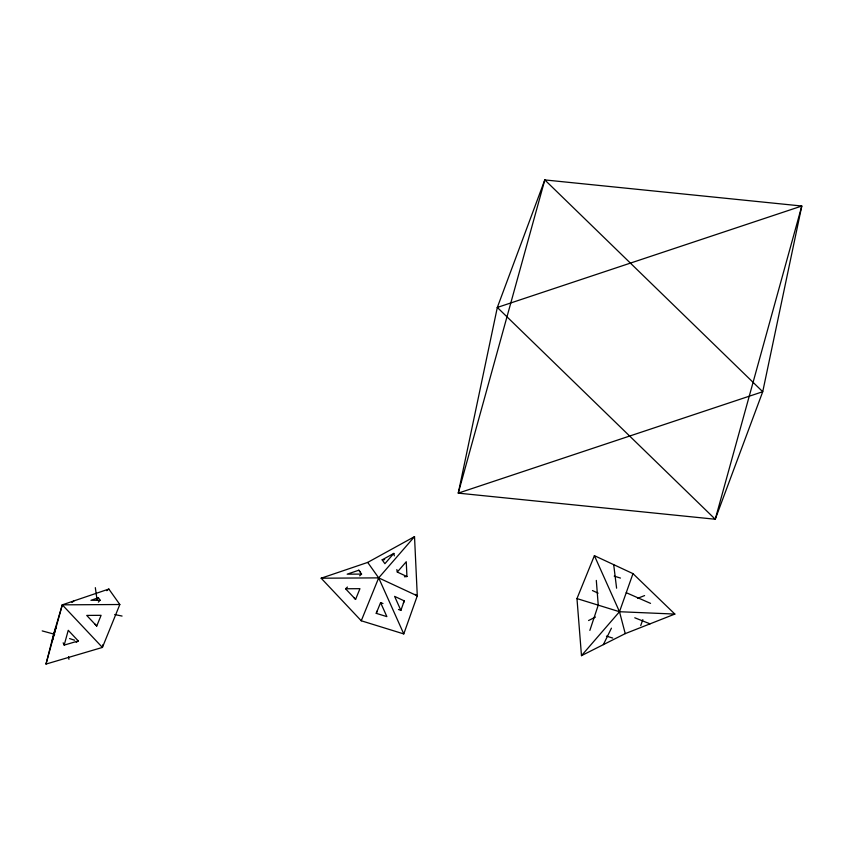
<?xml version="1.0" encoding="UTF-8"?>
<svg xmlns="http://www.w3.org/2000/svg" width="844" height="844" viewBox="0 0 844 844"><rect width="100%" height="100%" fill="white"/><g stroke="black" fill="none" stroke-linecap="round" stroke-linejoin="round"><path stroke-width="1.27" d="M102.694 644.837L102.409 647.432L45.998 664.08L53.794 633.464L62.298 604.842L108.844 589.049L119.827 604.515L102.409 647.432L62.298 604.842L45.998 664.08M78.281 640.944L64.176 645.111L68.248 630.299L78.281 640.944L76.245 642.358M589.861 630.405L598.238 605.159L596.318 580.408M400.879 610.391L404.255 600.875L394.612 596.381L400.879 610.391L398.495 609.474M403.78 633.928L417.284 595.843L414.52 536.626L367.699 562.41L321.153 578.203L361.264 620.783L403.78 633.928L378.682 577.876L367.699 562.41M632.989 573.635L619.496 611.721L581.484 655.651L576.969 598.586L594.398 555.668L632.989 573.635L674.852 614.073L625.246 633.622L581.484 655.651M640.723 625.583L642.833 619.633M376.245 613.345L380.602 602.616L386.879 616.626L376.245 613.345L377.162 610.961M403.348 603.249L404.255 600.875M96.733 626.058L101.09 615.329L86.71 615.413L96.733 626.058L95.034 624.117M355.588 599.409L359.945 588.679L345.565 588.764L355.588 599.409L353.889 597.478M361.264 620.783L378.682 577.876L414.52 536.626M603.365 644.637L611.425 628.179M393.853 553.39L384.896 563.697L382.153 559.825L393.853 553.39L394.317 555.869M406.945 576.547L397.292 572.053L406.249 561.745L406.945 576.547L404.434 576.779M98.368 602.12L100.025 600.221M345.565 588.764L347.443 587.044M359.671 575.819L361.559 574.089L358.805 570.217L347.169 574.173L361.559 574.089M71.972 602.479L73.934 600.896M106.808 590.694L108.844 589.049M588.574 620.53L595.484 617.048M637.505 598.375L644.594 595.59M382.153 559.825L384.664 559.604M321.153 578.203L378.682 577.876L417.284 595.843L415.121 594.387M62.298 604.842L119.827 604.515M674.852 614.073L619.496 611.721L576.969 598.586M114.678 614.548L122.074 616.057M42.2 630.901L54.66 634.298M614.21 576.135L620.456 578.066M606.456 636.123L612.712 638.053M69.609 638.581L74.61 640.206M380.602 602.616L382.986 603.534M634.772 617.787L650.049 623.853M626.248 592.678L650.545 603.376M592.446 590.536L598.122 593.184M358.805 570.217L360.515 572.158M594.398 555.668L619.496 611.721L625.246 633.622M63.163 642.822L64.176 645.111M396.838 569.563L397.292 572.053M95.33 587.667L97.081 600.095M68.575 656.706L68.944 659.291M613.693 564.657L616.595 588.194M497.327 307.438L458.26 493.139L715.248 519.239L762.733 391.721L801.8 206.02L544.802 179.92L497.327 307.438L715.248 519.239L801.8 206.02L497.327 307.438M53.974 633.971L52.022 641.619L56.094 626.807L53.974 633.971M544.802 179.92L458.26 493.139L762.733 391.721L544.802 179.92M98.421 597.763L90.952 600.306L100.183 600.253L98.421 597.763"/></g></svg>
